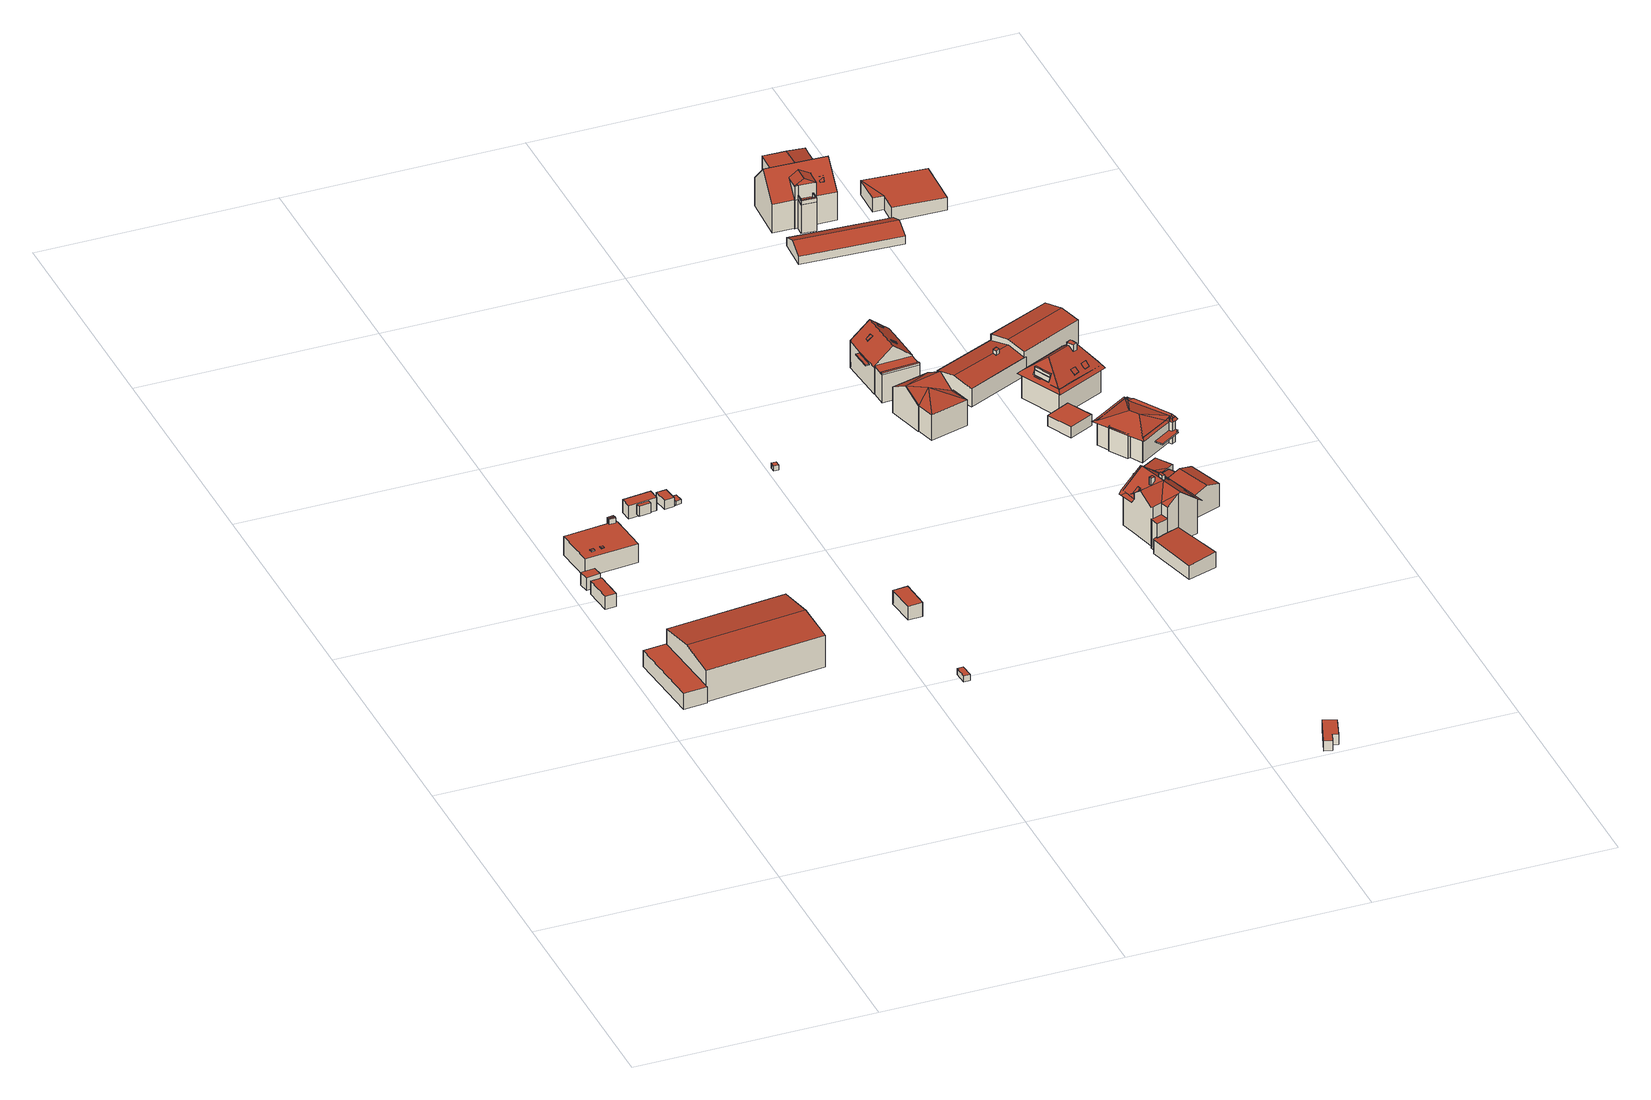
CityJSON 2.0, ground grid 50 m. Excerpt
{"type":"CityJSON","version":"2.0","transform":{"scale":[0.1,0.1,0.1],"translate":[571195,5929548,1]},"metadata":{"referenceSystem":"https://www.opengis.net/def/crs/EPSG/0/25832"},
"CityObjects":{
"building1":{"type":"Building","attributes":{"Grundfläche 2D":"13.961690","Grundhöhe NN":"5.415"},"geometry":[{"type":"Solid","lod":"3","boundaries":[[[[0,1,2,3]],[[4,5,3,2]],[[5,6,0,3]],[[6,7,1,0]],[[7,4,2,1]],[[7,6,5,4]]]],"semantics":{"surfaces":[{"type":"RoofSurface"},{"type":"WallSurface"},{"type":"GroundSurface"}],"values":[[0,1,1,1,1,2]]}}]},
"building2":{"type":"Building","attributes":{"Grundfläche 2D":"6.343713","Grundhöhe NN":"5.148"},"geometry":[{"type":"Solid","lod":"3","boundaries":[[[[8,9,10,11]],[[12,13,11,10]],[[13,14,8,11]],[[14,15,9,8]],[[15,12,10,9]],[[15,14,13,12]]]],"semantics":{"surfaces":[{"type":"RoofSurface"},{"type":"WallSurface"},{"type":"GroundSurface"}],"values":[[0,1,1,1,1,2]]}}]},
"building3":{"type":"Building","attributes":{"Grundfläche 2D":"485.628487","Grundhöhe NN":"5.406"},"geometry":[{"type":"Solid","lod":"3","boundaries":[[[[16,17,18,19]],[[20,17,16,21]],[[22,23,24,25,26,27]],[[18,24,28,29,19]],[[21,16,19,29,30]],[[20,21,30,31,25]],[[18,17,20,25,24]],[[26,25,31,32]],[[27,26,32,33]],[[22,27,33,34]],[[23,22,34,35]],[[24,23,35,28]],[[34,33,32,31,30,29,28,35]]]],"semantics":{"surfaces":[{"type":"RoofSurface"},{"type":"WallSurface"},{"type":"GroundSurface"}],"values":[[0,0,0,1,1,1,1,1,1,1,1,1,2]]}}]},
"building4":{"type":"Building","attributes":{"Grundfläche 2D":"99.408616","Grundhöhe NN":"5.148"},"children":["building4-1","building4-2","building4-3"],"geometry":[{"type":"Solid","lod":"3","boundaries":[[[[36,37,38,39,40,41,42]],[[43,44,45,46]],[[47,37,36,42,48,49]],[[37,47,50,38]],[[39,51,52,40]],[[41,40,52,53]],[[42,41,53,48]],[[46,45,39,38]],[[46,38,50,54,43]],[[44,43,54,55]],[[44,55,51,39,45]],[[51,55,54,50,47,49,48,53,52]]]],"semantics":{"surfaces":[{"type":"RoofSurface"},{"type":"WallSurface"},{"type":"GroundSurface"}],"values":[[0,0,1,1,1,1,1,1,1,1,1,2]]}}]},
"building4-1":{"type":"BuildingInstallation","parents":["building4"],"geometry":[{"type":"MultiSurface","lod":"3","boundaries":[[[56,57,58,59]],[[58,57,60,61]],[[59,58,61,62]],[[56,59,62,63]],[[57,56,63,60]]],"semantics":{"surfaces":[{"type":"RoofSurface"},{"type":"WallSurface"}],"values":[0,1,1,1,1]}}]},
"building4-2":{"type":"BuildingInstallation","parents":["building4"],"geometry":[{"type":"MultiSurface","lod":"3","boundaries":[[[64,65,66,67]],[[68,69,67,66]],[[64,67,69,70]],[[65,64,70,71]],[[71,68,66,65]]],"semantics":{"surfaces":[{"type":"RoofSurface"},{"type":"WallSurface"}],"values":[0,1,1,1,1]}}]},
"building4-3":{"type":"BuildingInstallation","parents":["building4"],"geometry":[{"type":"MultiSurface","lod":"3","boundaries":[[[72,73,46,45]],[[46,38,39,45]],[[39,74,72,45]],[[73,72,74,75]],[[46,73,75,38]]],"semantics":{"surfaces":[{"type":"RoofSurface"},{"type":"WallSurface"}],"values":[0,1,1,1,1]}}]},
"building5":{"type":"Building","attributes":{"Grundfläche 2D":"2.169231","Grundhöhe NN":"5.063"},"geometry":[{"type":"Solid","lod":"3","boundaries":[[[[76,77,78,79]],[[80,81,79,78]],[[81,82,76,79]],[[82,83,77,76]],[[83,80,78,77]],[[83,82,81,80]]]],"semantics":{"surfaces":[{"type":"RoofSurface"},{"type":"WallSurface"},{"type":"GroundSurface"}],"values":[[0,1,1,1,1,2]]}}]},
"building6":{"type":"Building","attributes":{"Grundfläche 2D":"14.706042","Grundhöhe NN":"4.599"},"geometry":[{"type":"Solid","lod":"3","boundaries":[[[[84,85,86,87]],[[87,86,88,89]],[[84,87,89,90]],[[85,84,90,91]],[[86,85,91,88]],[[91,90,89,88]]]],"semantics":{"surfaces":[{"type":"RoofSurface"},{"type":"WallSurface"},{"type":"GroundSurface"}],"values":[[0,1,1,1,1,2]]}}]},
"building7":{"type":"Building","attributes":{"Grundfläche 2D":"6.402525","Grundhöhe NN":"4.735"},"geometry":[{"type":"Solid","lod":"3","boundaries":[[[[92,93,94,95]],[[93,92,96,97]],[[94,93,97,98]],[[95,94,98,99]],[[92,95,99,96]],[[97,96,99,98]]]],"semantics":{"surfaces":[{"type":"RoofSurface"},{"type":"WallSurface"},{"type":"GroundSurface"}],"values":[[0,1,1,1,1,2]]}}]},
"building8":{"type":"Building","attributes":{"Grundfläche 2D":"2.305509","Grundhöhe NN":"4.976"},"geometry":[{"type":"Solid","lod":"3","boundaries":[[[[100,101,102,103]],[[104,105,103,102]],[[105,106,100,103]],[[106,107,101,100]],[[107,104,102,101]],[[107,106,105,104]]]],"semantics":{"surfaces":[{"type":"RoofSurface"},{"type":"WallSurface"},{"type":"GroundSurface"}],"values":[[0,1,1,1,1,2]]}}]},
"building9":{"type":"Building","attributes":{"Grundfläche 2D":"3.766805","Grundhöhe NN":"5.103"},"geometry":[{"type":"Solid","lod":"3","boundaries":[[[[108,109,110,111]],[[112,113,111,110]],[[113,114,108,111]],[[114,115,109,108]],[[115,112,110,109]],[[115,114,113,112]]]],"semantics":{"surfaces":[{"type":"RoofSurface"},{"type":"WallSurface"},{"type":"GroundSurface"}],"values":[[0,1,1,1,1,2]]}}]},
"building10":{"type":"Building","attributes":{"Grundfläche 2D":"18.894208","Grundhöhe NN":"5.406"},"geometry":[{"type":"Solid","lod":"3","boundaries":[[[[116,117,118,119]],[[120,121,119,118]],[[121,122,116,119]],[[122,123,117,116]],[[123,120,118,117]],[[123,122,121,120]]]],"semantics":{"surfaces":[{"type":"RoofSurface"},{"type":"WallSurface"},{"type":"GroundSurface"}],"values":[[0,1,1,1,1,2]]}}]},
"building11":{"type":"Building","attributes":{"Grundfläche 2D":"1.157990","Grundhöhe NN":"4.711"},"geometry":[{"type":"Solid","lod":"3","boundaries":[[[[124,125,126,127]],[[128,129,127,126]],[[129,130,124,127]],[[130,131,125,124]],[[131,128,126,125]],[[131,130,129,128]]]],"semantics":{"surfaces":[{"type":"RoofSurface"},{"type":"WallSurface"},{"type":"GroundSurface"}],"values":[[0,1,1,1,1,2]]}}]},
"building12":{"type":"Building","attributes":{"Grundfläche 2D":"17.675992","Grundhöhe NN":"1.298"},"geometry":[{"type":"Solid","lod":"3","boundaries":[[[[132,133,134,135,136,137]],[[133,132,138,139]],[[134,133,139,140]],[[135,134,140,141]],[[136,135,141,142]],[[137,136,142,143]],[[132,137,143,138]],[[143,142,141,140,139,138]]]],"semantics":{"surfaces":[{"type":"RoofSurface"},{"type":"WallSurface"},{"type":"GroundSurface"}],"values":[[0,1,1,1,1,1,1,2]]}}]},
"building13":{"type":"Building","attributes":{"Grundfläche 2D":"98.335301","Grundhöhe NN":"2.301"},"geometry":[{"type":"Solid","lod":"3","boundaries":[[[[144,145,146]],[[147,146,148]],[[149,146,147]],[[144,146,150]],[[149,151,150,146]],[[149,147,152]],[[149,152,153]],[[151,153,154]],[[149,153,151]],[[148,146,145,155,156]],[[147,148,156,157]],[[152,147,157,158]],[[153,152,158,159]],[[154,153,159,160]],[[151,154,160,161]],[[144,150,151,161,162]],[[145,144,162,155]],[[160,159,158,157,156,155,162,161]]]],"semantics":{"surfaces":[{"type":"RoofSurface"},{"type":"WallSurface"},{"type":"GroundSurface"}],"values":[[0,0,0,0,0,0,0,0,0,1,1,1,1,1,1,1,1,2]]}}]},
"building14":{"type":"Building","attributes":{"Grundfläche 2D":"108.578561","Grundhöhe NN":"2.330"},"children":["building14-1","building14-2","building14-3","building14-4","building14-5","building14-6"],"geometry":[{"type":"Solid","lod":"3","boundaries":[[[[163,164,165,166,167]],[[168,169,170,167,166,171,172,173]],[[174,175,170,176,177,178,179]],[[180,165,164,163,175,181]],[[171,166,165,180,182]],[[173,172,171,182,183,168]],[[167,170,175,163]],[[169,168,183,184]],[[169,176,170]],[[177,176,169,184,185,178]],[[186,179,178,185]],[[175,174,179,186,181]],[[186,185,184,183,182,180,181]]]],"semantics":{"surfaces":[{"type":"RoofSurface"},{"type":"WallSurface"},{"type":"GroundSurface"}],"values":[[0,0,0,1,1,1,1,1,1,1,1,1,2]]}}]},
"building14-1":{"type":"BuildingInstallation","parents":["building14"],"geometry":[{"type":"MultiSurface","lod":"3","boundaries":[[[187,188,189,190,191]],[[187,191,192,193]],[[193,194,188,187]],[[191,190,189,195,192]],[[194,195,189,188]]],"semantics":{"surfaces":[{"type":"RoofSurface"},{"type":"WallSurface"}],"values":[0,1,1,1,1]}}]},
"building14-2":{"type":"BuildingInstallation","parents":["building14"],"geometry":[{"type":"MultiSurface","lod":"3","boundaries":[[[196,197,198,199,200,201]],[[201,200,199,202,203]],[[203,204,196,201]],[[204,205,197,196]],[[199,198,197,205,206,202]]],"semantics":{"surfaces":[{"type":"RoofSurface"},{"type":"WallSurface"}],"values":[0,1,1,1,1]}}]},
"building14-3":{"type":"BuildingInstallation","parents":["building14"],"geometry":[{"type":"MultiSurface","lod":"3","boundaries":[[[207,208,209,210]],[[207,210,211,212]],[[210,209,213,211]],[[208,207,212,214]],[[209,208,214,213]]],"semantics":{"surfaces":[{"type":"RoofSurface"},{"type":"WallSurface"}],"values":[0,1,1,1,1]}}]},
"building14-4":{"type":"BuildingInstallation","parents":["building14"],"geometry":[{"type":"MultiSurface","lod":"3","boundaries":[[[215,216,217,218]],[[216,215,174,177]],[[177,178,217,216]],[[178,179,218,217]],[[179,174,215,218]]],"semantics":{"surfaces":[{"type":"RoofSurface"},{"type":"WallSurface"}],"values":[0,1,1,1,1]}}]},
"building14-5":{"type":"BuildingInstallation","parents":["building14"],"geometry":[{"type":"MultiSurface","lod":"3","boundaries":[[[219,220,221,222]],[[223,224,222,221]],[[224,225,219,222]],[[225,226,220,219]],[[226,223,221,220]],[[226,225,224,223]]],"semantics":{"surfaces":[{"type":"RoofSurface"},{"type":"WallSurface"},{"type":"OuterCeilingSurface"}],"values":[0,1,1,1,1,2]}}]},
"building14-6":{"type":"BuildingInstallation","parents":["building14"],"geometry":[{"type":"MultiSurface","lod":"3","boundaries":[[[227,228,229,230]],[[231,232,229,228]],[[232,233,230,229]],[[233,234,227,230]],[[234,231,228,227]],[[231,234,233,232]]],"semantics":{"surfaces":[{"type":"RoofSurface"},{"type":"WallSurface"},{"type":"OuterCeilingSurface"}],"values":[0,1,1,1,1,2]}}]},
"building15":{"type":"Building","attributes":{"Grundfläche 2D":"67.970915","Grundhöhe NN":"2.218"},"geometry":[{"type":"Solid","lod":"3","boundaries":[[[[235,236,237,238,239,240,241,242,243]],[[244,245,238,237]],[[245,246,239,238]],[[246,247,248,241,240,239]],[[248,249,242,241]],[[249,250,251,235,243,242]],[[251,252,236,235]],[[252,244,237,236]],[[244,252,251,250,249,248,247,246,245]]]],"semantics":{"surfaces":[{"type":"RoofSurface"},{"type":"WallSurface"},{"type":"GroundSurface"}],"values":[[0,1,1,1,1,1,1,1,2]]}}]},
"building16":{"type":"Building","attributes":{"Grundfläche 2D":"111.193640","Grundhöhe NN":"2.087"},"children":["building16-1","building16-2","building16-3","building16-4"],"geometry":[{"type":"Solid","lod":"3","boundaries":[[[[253,254,255,256,257,258,259,260,261,262,263]],[[259,264,265,266,267,268]],[[269,261,270,267,271,272]],[[260,259,268,267,270,261]],[[273,274,269]],[[269,274,275,276,261]],[[277,253,263,262,261,276,275,278,279,280,281]],[[282,283,284,285,286]],[[257,264,259,258]],[[269,282,286,287,273]],[[274,273,287,288]],[[289,274,288,290]],[[291,292,276,289,290]],[[293,292,291,294]],[[280,293,294,295]],[[281,280,295,296]],[[277,281,296,297]],[[298,277,297,299]],[[300,301,263,298,299,302]],[[303,283,272,304,270,268,264,257,300,302,305]],[[272,283,282,269]],[[283,303,306,284]],[[285,284,306,307]],[[286,285,307,287]],[[295,294,291,290,288,287,307,306,303,305,302,299,297,296]],[[263,253,277,298]],[[263,301,300,257,256,255,254,253]],[[264,268,267,266,265]],[[270,304,272,271,267]],[[267,268,270]],[[289,276,275,274]],[[275,276,292,293,280,279,278]]]],"semantics":{"surfaces":[{"type":"RoofSurface"},{"type":"WallSurface"},{"type":"GroundSurface"}],"values":[[0,0,0,0,0,0,0,0,1,1,1,1,1,1,1,1,1,1,1,1,1,1,1,1,2,0,0,0,0,0,0,0]]}}]},
"building16-1":{"type":"BuildingInstallation","parents":["building16"],"geometry":[{"type":"MultiSurface","lod":"3","boundaries":[[[308,309,310,311]],[[309,308,260,312]],[[310,309,312,313]],[[311,310,313,314]],[[308,311,314,260]]],"semantics":{"surfaces":[{"type":"RoofSurface"},{"type":"WallSurface"}],"values":[0,1,1,1,1]}}]},
"building16-2":{"type":"BuildingInstallation","parents":["building16"],"geometry":[{"type":"MultiSurface","lod":"3","boundaries":[[[315,316,317,318]],[[319,320,316,315]],[[321,317,316,320]],[[321,322,318,317]],[[319,315,318,322]]],"semantics":{"surfaces":[{"type":"RoofSurface"},{"type":"WallSurface"}],"values":[0,1,1,1,1]}}]},
"building16-3":{"type":"BuildingInstallation","parents":["building16"],"geometry":[{"type":"MultiSurface","lod":"3","boundaries":[[[323,324,325,326]],[[324,323,327,328]],[[326,325,329,330]],[[323,326,330,327]],[[325,324,328,329]]],"semantics":{"surfaces":[{"type":"RoofSurface"},{"type":"WallSurface"}],"values":[0,1,1,1,1]}}]},
"building16-4":{"type":"BuildingInstallation","parents":["building16"],"geometry":[{"type":"MultiSurface","lod":"3","boundaries":[[[331,332,333]],[[334,331,333,335]],[[336,337,334,335]],[[331,338,333,332]],[[335,333,338,336]],[[331,334,337,339]],[[339,331,332,331]]],"semantics":{"surfaces":[{"type":"RoofSurface"},{"type":"WallSurface"}],"values":[0,0,1,1,1,1,1]}}]},
"building17":{"type":"Building","attributes":{"Grundfläche 2D":"34.101037","Grundhöhe NN":"2.576"},"geometry":[{"type":"Solid","lod":"3","boundaries":[[[[340,341,342,343]],[[344,345,343,342]],[[345,346,340,343]],[[346,347,341,340]],[[347,344,342,341]],[[347,346,345,344]]]],"semantics":{"surfaces":[{"type":"RoofSurface"},{"type":"WallSurface"},{"type":"GroundSurface"}],"values":[[0,1,1,1,1,2]]}}]},
"building18":{"type":"Building","attributes":{"Grundfläche 2D":"29.538881","Grundhöhe NN":"1.929"},"geometry":[{"type":"Solid","lod":"3","boundaries":[[[[348,349,350]],[[348,351,352,349]],[[351,348,350,353,354]],[[352,351,354,355]],[[349,352,355,356]],[[350,349,356,353]],[[354,353,356,355]]]],"semantics":{"surfaces":[{"type":"RoofSurface"},{"type":"WallSurface"},{"type":"GroundSurface"}],"values":[[0,0,1,1,1,1,2]]}}]},
"building19":{"type":"Building","attributes":{"Grundfläche 2D":"90.727646","Grundhöhe NN":"1.929"},"geometry":[{"type":"Solid","lod":"3","boundaries":[[[[357,358,359,360,361]],[[362,357,361,363,364]],[[365,366,367]],[[368,369,367,370]],[[371,372,373,365,367,369]],[[374,375,376,377,378,379,380,381,382,383]],[[369,368,375,374,364,363,361,360,359,384,385,371]],[[364,374,383,362]],[[357,362,383,386,387,358]],[[359,358,387,384]],[[372,371,385,388]],[[373,372,388,389]],[[366,365,373,389,390,391]],[[380,379,392,393]],[[381,380,393,394]],[[382,381,394,395]],[[383,382,395,386]],[[377,376,375,368,370,367]],[[396,378,377,367,366,391]],[[379,378,396,392]],[[395,394,393,392,396,391,390,389,388,385,384,387,386]]]],"semantics":{"surfaces":[{"type":"RoofSurface"},{"type":"WallSurface"},{"type":"GroundSurface"}],"values":[[0,0,0,0,0,0,1,1,1,1,1,1,1,1,1,1,1,1,1,1,2]]}}]},
"building20":{"type":"Building","attributes":{"Grundfläche 2D":"255.569086","Grundhöhe NN":"1.504"},"children":["building20-1"],"geometry":[{"type":"Solid","lod":"3","boundaries":[[[[397,398,399,400]],[[401,399,398,402,403,404]],[[405,406,407,401,404,403,402,408,409]],[[410,411,412,413,414]],[[415,416,411,410,417]],[[418,414,413,412,398,397,419]],[[417,410,414,418,420]],[[408,416,415,417,420,421,409]],[[398,412,411,416,408,402]],[[405,409,421,422]],[[407,406,405,422,423]],[[399,401,407,423,424]],[[400,399,424,425]],[[397,400,425,419]],[[424,423,422,421,420,418,419,425]]]],"semantics":{"surfaces":[{"type":"RoofSurface"},{"type":"WallSurface"},{"type":"GroundSurface"}],"values":[[0,0,0,0,0,1,1,1,1,1,1,1,1,1,2]]}}]},
"building20-1":{"type":"BuildingInstallation","parents":["building20"],"geometry":[{"type":"MultiSurface","lod":"3","boundaries":[[[426,427,428,429,430,431]],[[432,404,428,427]],[[404,433,429,428]],[[430,429,433,434]],[[426,431,430,434,403,435]],[[427,426,435,432]]],"semantics":{"surfaces":[{"type":"RoofSurface"},{"type":"WallSurface"}],"values":[0,1,1,1,1,1]}}]},
"building21":{"type":"Building","attributes":{"Grundfläche 2D":"102.501995","Grundhöhe NN":"2.519"},"children":["building21-1"],"geometry":[{"type":"Solid","lod":"3","boundaries":[[[[436,437,438,439,440,441]],[[436,441,442,443,437]],[[442,444,437,443]],[[445,441,440,439,446,447,448,449]],[[450,451,445,449,448,452,453]],[[454,455,456,457,450]],[[445,451,450,457,456]],[[458,459,454,460,461]],[[462,442,456,455,454,459,458]],[[461,460,463,464,465,466,458]],[[467,444,442,462]],[[445,456,442,441]],[[467,468,444]],[[469,470,444,468,467,462,458,466,471,472]],[[440,436,443,444,470,473]],[[474,475,440,473]],[[476,475,474,477]],[[478,479,480,476,477,481]],[[482,479,478,483]],[[449,482,483,484]],[[485,449,484,486]],[[487,488,451,485,486,489,490]],[[457,488,487,490,489,491,492,493,494,495,496,497,459,455]],[[496,495,494,469,472,471,466,461,497]],[[483,478,481,477,474,473,470,469,494,493,492,491,489,486,484]],[[436,440,439,438,437]],[[443,436,437]],[[444,443,437]],[[440,475,476,480,479,482,449,448,447,446,439]],[[485,451,450,453,452,448]],[[449,485,448]],[[498,459,497,461,460,454,450]],[[451,488,457,450]],[[455,450,457]],[[450,455,459,498]],[[463,460,461,466,465,464]]]],"semantics":{"surfaces":[{"type":"RoofSurface"},{"type":"WallSurface"},{"type":"GroundSurface"}],"values":[[0,0,0,0,0,0,0,0,0,0,0,0,1,1,1,1,1,1,1,1,1,1,1,1,2,0,0,0,0,0,0,0,0,0,0,0]]}}]},
"building21-1":{"type":"BuildingInstallation","parents":["building21"],"geometry":[{"type":"MultiSurface","lod":"3","boundaries":[[[499,500,471,501,496,487,502,503,504]],[[495,496,501,471,472,505]],[[487,496,495,490]],[[502,487,490,506]],[[506,507,503,502]],[[504,503,507,508]],[[499,504,508,509]],[[510,500,499,509]],[[471,500,510,472]],[[490,495,505,472,510,509,508,507,506]]],"semantics":{"surfaces":[{"type":"RoofSurface"},{"type":"WallSurface"},{"type":"OuterCeilingSurface"}],"values":[0,1,1,1,1,1,1,1,1,2]}}]},
"building22":{"type":"Building","attributes":{"Grundfläche 2D":"110.385583","Grundhöhe NN":"2.091"},"children":["building22-1","building22-2","building22-3","building22-4","building22-5","building22-6","building22-7"],"geometry":[{"type":"MultiSurface","lod":"3","boundaries":[[[511,512,513,514,515,516,517,518,519,520]],[[521,522,523,515,514,513,512,524,525]],[[523,522,526,517,516,515]],[[511,520,525,524,512],[527,528,529,530]],[[531,532,533,534,535,536,537]],[[538,539,516,523,532,531]],[[540,541,539,538,542]],[[535,524,511,540,542,536]],[[542,538,531,537,536]],[[517,516,539,541,540,511,520,519,518]],[[520,511,524,525]],[[522,521,525,524,535,534,533,532,523]],[[526,522,523,516,517]]],"semantics":{"surfaces":[{"type":"RoofSurface"},{"type":"WallSurface"},{"type":"GroundSurface"}],"values":[0,0,0,0,1,1,1,1,2,0,0,0,0]}}]},
"building22-1":{"type":"BuildingInstallation","parents":["building22"],"geometry":[{"type":"MultiSurface","lod":"3","boundaries":[[[543,544,545,546,547]],[[548,549,550,543,547,546]],[[546,545,551,548]],[[544,543,550,552]],[[545,544,552,551]]],"semantics":{"surfaces":[{"type":"RoofSurface"},{"type":"WallSurface"}],"values":[0,1,1,1,1]}}]},
"building22-2":{"type":"BuildingInstallation","parents":["building22"],"geometry":[{"type":"MultiSurface","lod":"3","boundaries":[[[553,554,555,556]],[[556,555,557,558]],[[553,556,558,559]],[[554,553,559,560]],[[555,554,560,557]]],"semantics":{"surfaces":[{"type":"RoofSurface"},{"type":"WallSurface"}],"values":[0,1,1,1,1]}}]},
"building22-3":{"type":"BuildingInstallation","parents":["building22"],"geometry":[{"type":"MultiSurface","lod":"3","boundaries":[[[561,562,563,564]],[[529,562,561,530]],[[529,528,563,562]],[[528,527,564,563]],[[527,530,561,564]]],"semantics":{"surfaces":[{"type":"RoofSurface"},{"type":"WallSurface"}],"values":[0,1,1,1,1]}}]},
"building22-4":{"type":"BuildingInstallation","parents":["building22"],"geometry":[{"type":"MultiSurface","lod":"3","boundaries":[[[565,566,567,568,569]],[[529,566,565]],[[529,530,567,566]],[[530,568,567]]],"semantics":{"surfaces":[{"type":"RoofSurface"},{"type":"WallSurface"}],"values":[0,1,1,1]}}]},
"building22-5":{"type":"BuildingInstallation","parents":["building22"],"geometry":[{"type":"MultiSurface","lod":"3","boundaries":[[[570,571,572,573,574,575]],[[576,574,573,577]],[[576,513,578,570,575,574]],[[571,570,578,579]],[[577,573,572,571,579,514]]],"semantics":{"surfaces":[{"type":"RoofSurface"},{"type":"WallSurface"}],"values":[0,1,1,1,1]}}]},
"building22-6":{"type":"BuildingInstallation","parents":["building22"],"geometry":[{"type":"MultiSurface","lod":"3","boundaries":[[[580,581,582,583]],[[583,582,584,585]],[[580,583,585,586]],[[581,580,586,587]],[[582,581,587,584]]],"semantics":{"surfaces":[{"type":"RoofSurface"},{"type":"WallSurface"}],"values":[0,1,1,1,1]}}]},
"building22-7":{"type":"BuildingInstallation","parents":["building22"],"geometry":[{"type":"MultiSurface","lod":"3","boundaries":[[[588,589,590,591]],[[590,592,593,591]],[[594,588,591,593]],[[589,588,594,595]],[[595,592,590,589]],[[595,594,593,592]]],"semantics":{"surfaces":[{"type":"RoofSurface"},{"type":"WallSurface"},{"type":"OuterCeilingSurface"}],"values":[0,1,1,1,1,2]}}]},
"building23":{"type":"Building","attributes":{"Grundfläche 2D":"149.972534","Grundhöhe NN":"2.027"},"children":["building23-1","building23-2","building23-3"],"geometry":[{"type":"MultiSurface","lod":"3","boundaries":[[[596,597,598,599,600]],[[601,602,599,598,603,604]],[[605,602,601]],[[605,606,600,599,602]],[[607,608,609,610,611,612,613,614]],[[614,613,615]],[[616,615,613,612,617,618]],[[619,620,621,622,623,624,618,617,611,610,609,608,607]],[[604,603,598,597,625,626,627,622,621,628,629]],[[630,631,632,633,634,635]],[[636,626,625,597,596,600]],[[629,637,601,604]],[[638,605,601,637,639,633,640]],[[641,630,642,636,600,606,605,638,632,631,643]],[[644,619,607,614]],[[617,612,611]],[[618,624,645,615,616]],[[645,644,614,615]],[[645,624,646,647]],[[644,645,647,648]],[[619,644,648,649]],[[620,619,649,650]],[[628,621,620,650,651]],[[629,628,651,652]],[[637,629,652,653]],[[637,653,654,639]],[[642,655,656,636]],[[626,636,656,657]],[[627,626,657,658]],[[622,627,658,659,623]],[[624,623,659,646]],[[633,639,654,660,634]],[[635,634,660,661]],[[655,642,630]],[[630,635,661,655]],[[647,646,659,658,657,656,655,661,660,654,653,652,651,650,649,648]]],"semantics":{"surfaces":[{"type":"RoofSurface"},{"type":"WallSurface"},{"type":"GroundSurface"}],"values":[0,0,0,0,0,0,0,0,0,0,1,1,1,1,1,1,1,1,1,1,1,1,1,1,1,1,1,1,1,1,1,1,1,1,1,2]}}]},
"building23-1":{"type":"BuildingInstallation","parents":["building23"],"geometry":[{"type":"MultiSurface","lod":"3","boundaries":[[[662,663,664,665,666,667]],[[668,663,662,667,669,670]],[[669,667,666,665,671,672]],[[664,663,668,673]],[[665,664,673,671]]],"semantics":{"surfaces":[{"type":"RoofSurface"},{"type":"WallSurface"}],"values":[0,1,1,1,1]}}]},
"building23-2":{"type":"BuildingInstallation","parents":["building23"],"geometry":[{"type":"MultiSurface","lod":"3","boundaries":[[[674,675,641,643,676,677,638,640]],[[633,634,674,640]],[[634,635,675,674]],[[635,630,641,675]],[[631,678,676,643]],[[677,676,678,679]],[[679,632,638,677]]],"semantics":{"surfaces":[{"type":"RoofSurface"},{"type":"WallSurface"}],"values":[0,1,1,1,1,1,1]}}]},
"building23-3":{"type":"BuildingInstallation","parents":["building23"],"geometry":[{"type":"MultiSurface","lod":"3","boundaries":[[[680,681,682,683]],[[684,680,683,685]],[[683,682,686,687,685]],[[684,685,687,688]],[[681,680,684,688,689]],[[682,681,689,686]],[[687,686,689,688]]],"semantics":{"surfaces":[{"type":"RoofSurface"},{"type":"WallSurface"},{"type":"OuterCeilingSurface"}],"values":[0,0,1,1,1,1,2]}}]},
"building24":{"type":"Building","attributes":{"Grundfläche 2D":"142.737052","Grundhöhe NN":"1.813"},"geometry":[{"type":"Solid","lod":"3","boundaries":[[[[690,691,692,693]],[[694,690,693,695]],[[695,693,692,696,697]],[[694,695,697,698]],[[691,690,694,698,699]],[[692,691,699,696]],[[697,696,699,698]]]],"semantics":{"surfaces":[{"type":"RoofSurface"},{"type":"WallSurface"},{"type":"GroundSurface"}],"values":[[0,0,1,1,1,1,2]]}}]},
"building25":{"type":"Building","attributes":{"Grundfläche 2D":"131.503675","Grundhöhe NN":"1.787"},"geometry":[{"type":"Solid","lod":"3","boundaries":[[[[700,701,702]],[[703,704,701,700,705]],[[706,707,702,701]],[[707,708,700,702]],[[708,709,705,700]],[[709,710,703,705]],[[710,711,704,703]],[[711,706,701,704]],[[707,706,711,710,709,708]]]],"semantics":{"surfaces":[{"type":"RoofSurface"},{"type":"WallSurface"},{"type":"GroundSurface"}],"values":[[0,0,1,1,1,1,1,1,2]]}}]}
},
"vertices":[
[17,910,73],[40,912,73],[35,972,73],[12,970,73],[35,972,44],[12,970,44],[17,910,44],[40,912,44],
[40,992,69],[37,1013,69],[8,1010,69],[11,988,69],[8,1010,41],[11,988,41],[40,992,41],[37,1013,41],
[319,653,125],[67,626,125],[75,547,115],[327,573,115],[59,706,115],[311,732,115],[26,538,80],[75,543,80],[75,547,80],[59,706,80],[59,708,80],[10,703,80],[75,547,44],[327,573,44],[311,732,44],[59,706,44],[59,708,44],[10,703,44],[26,538,44],[75,543,44],
[129,1123,83],[128,1128,83],[124,1127,83],[110,1126,83],[16,1116,83],[25,1029,83],[137,1040,83],[123,1131,94],[110,1130,94],[110,1126,94],[124,1127,94],[128,1128,41],[137,1040,41],[129,1123,41],[124,1127,41],[110,1126,41],[16,1116,41],[25,1029,41],[123,1131,41],[110,1130,41],
[71,1056,85],[65,1056,85],[66,1049,85],[72,1050,85],[65,1056,83],[66,1049,83],[72,1050,83],[71,1056,83],
[44,1053,85],[45,1047,85],[52,1048,85],[51,1054,85],[52,1048,83],[51,1054,83],[44,1053,83],[45,1047,83],
[111,1121,94],[124,1122,94],[111,1121,83],[124,1122,83],
[197,1185,63],[222,1188,63],[221,1197,63],[196,1194,63],[221,1197,41],[196,1194,41],[197,1185,41],[222,1188,41],
[176,1216,65],[179,1192,65],[238,1199,65],[236,1223,65],[238,1199,36],[236,1223,36],[176,1216,36],[179,1192,36],
[273,1197,57],[269,1228,57],[248,1226,57],[253,1194,57],[273,1197,37],[269,1228,37],[248,1226,37],[253,1194,37],
[275,1195,49],[287,1197,49],[285,1215,49],[273,1214,49],[285,1215,40],[273,1214,40],[275,1195,40],[287,1197,40],
[550,432,55],[563,432,55],[561,461,55],[548,460,55],[561,461,41],[548,460,41],[550,432,41],[563,432,41],
[525,724,75],[531,663,75],[561,665,75],[556,727,75],[561,665,44],[556,727,44],[525,724,44],[531,663,44],
[492,1239,48],[502,1239,48],[502,1251,48],[492,1251,48],[502,1251,37],[492,1251,37],[492,1239,37],[502,1239,37],
[1111,14,25],[1127,9,25],[1134,28,25],[1145,24,25],[1161,71,25],[1135,81,25],[1111,14,3],[1127,9,3],[1134,28,3],[1145,24,3],[1161,71,3],[1135,81,3],
[867,1394,71],[788,1374,71],[798,1335,94],[809,1297,71],[808,1297,71],[842,1329,83],[877,1356,94],[886,1320,71],[820,1258,71],[901,1280,71],[889,1321,71],[788,1374,13],[808,1297,13],[809,1297,13],[820,1258,13],[901,1280,13],[889,1321,13],[886,1320,13],[867,1394,13],
[859,1451,78],[855,1512,78],[852,1552,78],[812,1549,109],[819,1449,109],[779,1446,73],[780,1446,74],[782,1447,76],[772,1547,73],[774,1507,73],[777,1466,73],[860,1422,76],[859,1451,76],[780,1446,76],[782,1416,76],[782,1411,76],[860,1417,76],[852,1552,13],[859,1451,13],[772,1547,13],[779,1446,13],[780,1446,13],[782,1411,13],[860,1417,13],
[838,1482,94],[827,1481,102],[828,1474,102],[833,1474,98],[838,1475,94],[838,1475,93],[838,1482,93],[827,1481,101],[828,1474,101],
[834,1543,94],[824,1542,101],[824,1539,101],[824,1535,101],[828,1535,98],[835,1535,94],[824,1535,100],[835,1535,93],[834,1543,93],[824,1542,100],[824,1539,100],
[792,1518,90],[792,1510,90],[802,1510,99],[801,1518,99],[801,1518,98],[792,1518,89],[802,1510,98],[792,1510,89],
[860,1422,80],[782,1416,80],[782,1411,80],[860,1417,80],
[767,1507,69],[770,1465,69],[777,1466,69],[774,1507,69],[777,1466,67],[774,1507,67],[767,1507,67],[770,1465,67],
[863,1513,48],[855,1512,48],[858,1459,48],[867,1459,48],[855,1512,46],[858,1459,46],[867,1459,46],[863,1513,46],
[1091,638,43],[1152,657,47],[1119,762,47],[1095,755,45],[1070,747,44],[1070,750,44],[1069,750,44],[1063,748,43],[1063,746,43],[1119,762,12],[1095,755,12],[1070,747,12],[1070,750,12],[1069,750,12],[1063,748,12],[1063,746,12],[1091,638,12],[1152,657,12],
[1088,875,125],[1045,862,89],[1038,859,83],[1049,823,83],[1055,825,87],[1060,827,92],[1071,830,101],[1088,821,112],[1108,811,125],[1102,832,125],[1089,872,125],[1055,825,101],[1049,823,102],[1047,823,102],[1056,794,125],[1060,803,119],[1089,773,102],[1062,796,125],[1066,766,102],[1070,767,102],[1095,755,102],[1119,762,122],[1123,763,125],[1123,765,125],[1128,888,92],[1166,777,89],[1174,779,83],[1161,820,83],[1138,891,83],[1089,773,76],[1070,767,76],[1066,766,76],[1070,747,76],[1095,755,76],[1095,755,11],[1119,762,11],[1119,764,122],[1119,764,11],[1165,780,11],[1165,780,89],[1153,817,89],[1153,817,11],[1161,820,11],[1138,891,11],[1128,888,11],[1129,884,92],[1129,884,11],[1046,858,89],[1086,871,123],[1046,858,11],[1070,767,11],[1064,789,120],[1055,825,11],[1066,766,11],[1070,747,11],
[1088,821,128],[1096,824,128],[1094,830,128],[1086,827,128],[1096,824,119],[1094,830,119],[1086,827,112],
[1113,835,128],[1108,834,128],[1111,822,128],[1116,824,128],[1113,835,116],[1108,834,120],[1111,822,120],[1116,824,116],
[1136,861,93],[1124,858,103],[1127,850,103],[1138,854,93],[1136,861,92],[1124,858,102],[1127,850,102],[1138,854,92],
[1071,833,102],[1071,833,103],[1069,840,103],[1059,830,93],[1057,837,93],[1057,837,92],[1059,830,92],[1069,840,102],[1071,833,101],
[1065,1164,40],[1116,1189,40],[1090,1243,40],[1039,1218,40],[1090,1243,16],[1039,1218,16],[1065,1164,16],[1116,1189,16],
[1182,969,38],[1110,966,44],[1132,934,43],[1195,978,37],[1173,1010,38],[1132,934,9],[1195,978,9],[1173,1010,9],[1110,966,9],
[1209,841,70],[1238,852,61],[1212,925,61],[1209,924,62],[1184,915,70],[1181,831,61],[1162,907,63],[1155,905,61],[1153,916,44],[1154,915,44],[1158,918,43],[1162,907,44],[1184,915,40],[1158,917,43],[1209,924,36],[1183,968,36],[1142,941,43],[1155,905,49],[1162,907,49],[1158,917,49],[1158,918,49],[1123,898,49],[1128,888,49],[1138,891,49],[1161,820,49],[1182,828,49],[1181,831,49],[1212,925,9],[1209,924,9],[1181,831,9],[1238,852,9],[1183,968,9],[1142,941,9],[1153,916,9],[1154,915,9],[1128,888,9],[1138,891,9],[1161,820,9],[1182,828,9],[1123,898,9],
[1072,1411,45],[1069,1410,45],[937,1348,45],[1073,1410,45],[919,1389,55],[1052,1448,55],[1023,1435,55],[1015,1431,55],[1038,1491,45],[1033,1489,45],[901,1430,45],[1033,1488,45],[1038,1490,45],[1185,1510,67],[1052,1448,67],[1069,1410,59],[1072,1411,59],[1203,1471,59],[1038,1490,59],[1033,1488,59],[1168,1549,59],[1203,1471,5],[1072,1411,5],[1168,1549,5],[1038,1490,5],[1038,1491,5],[901,1430,5],[937,1348,5],[1073,1410,5],
[1023,1436,64],[1015,1432,64],[1015,1431,64],[1018,1425,64],[1026,1429,64],[1023,1435,64],[1015,1432,54],[1018,1425,53],[1026,1429,53],[1023,1436,54],
[1176,1172,72],[1179,1182,69],[1098,1130,69],[1091,1126,69],[1101,1124,71],[1161,1112,86],[1180,1164,72],[1179,1174,70],[1183,1176,69],[1173,1094,86],[1111,1096,69],[1136,1057,69],[1156,1026,69],[1158,1036,72],[1227,1072,69],[1220,1075,71],[1162,1030,69],[1194,1051,69],[1227,1071,69],[1230,1080,71],[1231,1085,73],[1229,1080,71],[1237,1086,75],[1231,1077,71],[1231,1066,69],[1233,1075,72],[1191,1162,75],[1236,1069,69],[1240,1071,69],[1244,1074,69],[1241,1079,72],[1186,1170,72],[1183,1176,71],[1241,1079,15],[1183,1176,15],[1241,1079,44],[1241,1079,42],[1101,1124,15],[1116,1099,15],[1116,1099,71],[1113,1097,70],[1113,1097,15],[1138,1059,15],[1138,1059,70],[1137,1060,70],[1137,1060,15],[1142,1061,71],[1142,1061,15],[1158,1036,15],[1159,1036,72],[1159,1036,15],[1229,1081,44],[1229,1081,72],[1229,1081,15],[1229,1081,42],[1229,1080,15],[1230,1080,15],[1231,1077,15],[1233,1075,15],[1233,1075,42],[1233,1075,44],[1233,1075,71],[1228,1074,70],
[1240,1071,44],[1244,1074,44],[1236,1077,44],[1190,1056,44],[1200,1040,44],[1242,1067,44],[1236,1077,42],[1190,1056,42],[1200,1040,42],[1242,1067,42],[1240,1071,42],[1244,1074,42],
[1032,1330,74],[1073,1298,114],[1122,1321,114],[1132,1326,114],[1137,1328,114],[1138,1374,78],[1138,1390,66],[1131,1387,66],[1029,1338,66],[1025,1336,66],[1091,1246,66],[1185,1291,66],[1174,1300,78],[1072,1246,74],[1072,1237,66],[1157,1350,66],[1062,1271,76],[1045,1307,76],[1049,1309,84],[1066,1273,84],[1177,1294,11],[1177,1294,72],[1095,1256,73],[1088,1253,73],[1073,1245,73],[1073,1245,11],[1088,1253,11],[1134,1382,11],[1134,1382,71],[1032,1332,72],[1040,1336,72],[1032,1332,11],
[1150,1335,88],[1156,1338,78],[1152,1348,77],[1146,1345,88],[1150,1336,88],[1146,1345,87],[1150,1336,87],[1150,1335,87],[1152,1348,76],[1156,1338,77],
[1126,1278,79],[1122,1286,87],[1111,1281,87],[1115,1272,79],[1111,1281,86],[1115,1272,78],[1126,1278,78],[1122,1286,86],
[1066,1273,73],[1049,1309,73],[1045,1307,73],[1062,1271,73],
[1053,1311,92],[1049,1309,92],[1066,1273,92],[1070,1275,92],[1056,1305,92],
[1128,1311,119],[1137,1315,119],[1132,1326,119],[1130,1330,119],[1121,1325,119],[1122,1321,119],[1121,1325,110],[1130,1330,110],[1128,1311,104],[1137,1315,104],
[1148,1298,87],[1137,1293,87],[1141,1284,78],[1152,1289,79],[1141,1284,77],[1152,1289,78],[1148,1298,86],[1137,1293,86],
[1169,1334,45],[1154,1363,45],[1145,1359,45],[1159,1329,45],[1145,1359,43],[1159,1329,43],[1169,1334,43],[1154,1363,43],
[898,2053,105],[899,2060,105],[878,2069,113],[876,2036,113],[897,2027,105],[854,2029,105],[859,2031,107],[861,2063,107],[856,2062,105],[862,2029,105],[889,2027,105],[835,2098,105],[841,2096,107],[845,2095,108],[869,2086,115],[871,2085,116],[877,2085,118],[878,2129,118],[837,2148,105],[922,2144,105],[921,2125,105],[882,2085,116],[920,2094,105],[836,2130,74],[814,2130,74],[812,2082,123],[941,2076,123],[943,2124,74],[921,2125,74],[898,2053,99],[897,2028,74],[939,2026,74],[810,2032,74],[854,2030,74],[891,2027,75],[889,2027,75],[862,2029,75],[860,2029,75],[859,2009,75],[890,2007,75],[897,2027,74],[854,2029,74],[862,2029,84],[860,2029,74],[860,2029,84],[891,2027,84],[891,2027,74],[889,2027,84],[837,2148,74],[922,2144,74],[921,2125,10],[922,2144,10],[837,2148,10],[836,2130,10],[814,2130,10],[810,2032,10],[854,2030,10],[854,2029,10],[860,2029,10],[891,2027,10],[897,2027,10],[897,2028,10],[939,2026,10],[943,2124,10],[859,2009,10],[890,2007,10],
[912,2045,92],[912,2044,91],[920,2043,91],[921,2052,99],[919,2052,99],[913,2052,99],[912,2044,90],[913,2052,98],[912,2045,91],[921,2052,98],[919,2052,98],[920,2043,90],
[859,2009,84],[890,2007,84],[889,2010,84],[861,2011,84],[889,2010,75],[861,2011,75],
[956,2098,49],[957,2111,41],[943,2112,41],[942,2099,49],[956,2086,41],[942,2087,41],[943,2112,39],[942,2087,39],[956,2086,39],[957,2111,39],
[818,1950,41],[817,1916,26],[1029,1906,26],[1030,1940,41],[820,1984,26],[1031,1973,26],[1029,1906,8],[1031,1973,8],[820,1984,8],[817,1916,8],
[1036,2029,39],[1015,2094,39],[1013,2030,39],[1145,1984,36],[1149,2089,36],[1034,1987,39],[1015,2094,8],[1013,2030,8],[1036,2029,8],[1034,1987,8],[1145,1984,8],[1149,2089,8]
]}
